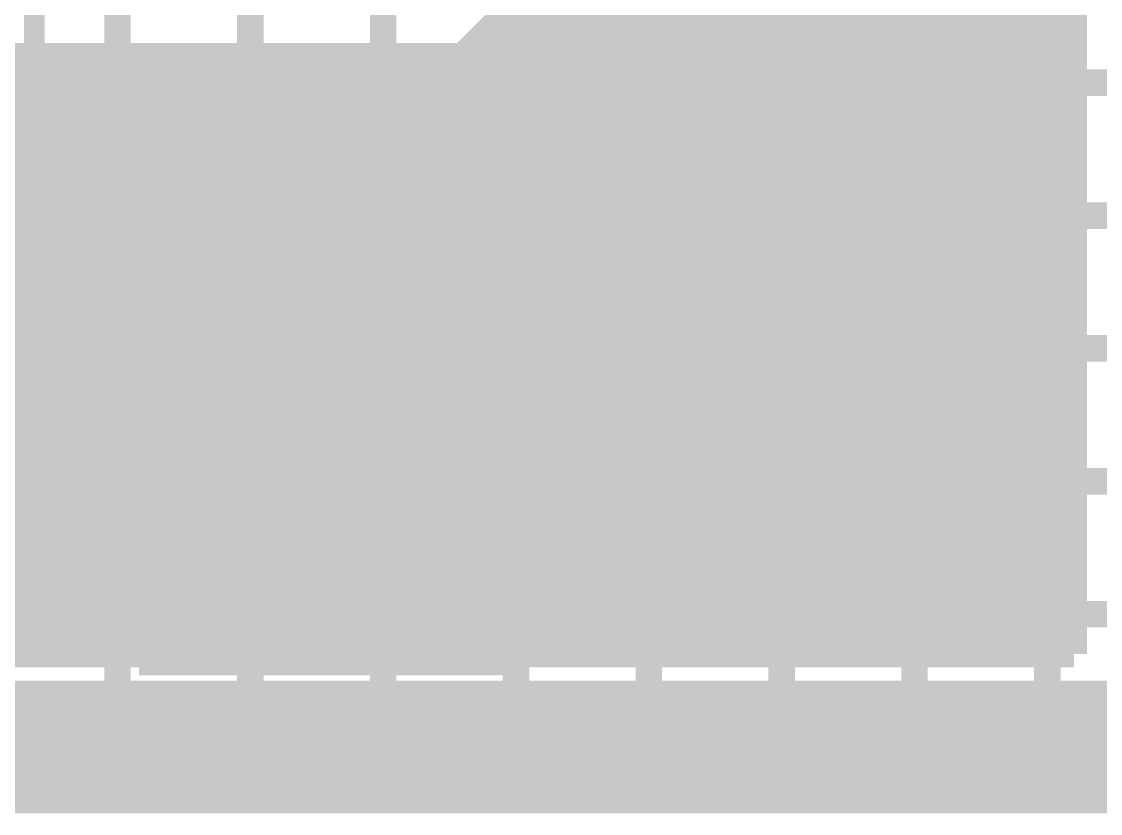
# Model space of a CAD drawing. Extents: x -1 to 101, y -64 to 41.
# Drawn here: x 80.36 to 90.68, y -0.64 to 6.93 of the extents above; entities that cross this region are included whole.
import ezdxf

# ---------------------------------------------------------------- set-up
doc = ezdxf.new("R2010")
doc.units = 0
doc.header["$MEASUREMENT"] = 0
doc.layers.get('0').update_dxf_attribs({"linetype": 'CONTINUOUS'})
for name, color, linetype in [('22-313-0_AST', 7, 'CONTINUOUS'), ('22-313-0_BOT', 7, 'CONTINUOUS'), ('22-313-0_DRD', 2, 'CONTINUOUS'), ('22-313-0_SMB', 4, 'CONTINUOUS'), ('22-313-0_SMT', 3, 'CONTINUOUS'), ('22-313-0_SST', 10, 'CONTINUOUS'), ('22-313-0_TOP', 14, 'CONTINUOUS'), ('THRUHOLE_TAP', 11, 'CONTINUOUS')]:
    doc.layers.add(name, color=color, linetype=linetype)

# ---------------------------------------------------------------- blocks, each defined once
blk = doc.blocks.new('ROUND_20')
at = {"const_width": 1.524}
blk.add_lwpolyline([(-0.762, 0, 1), (0.762, 0, 1)], format="xyb", close=True, dxfattribs=at)
blk = doc.blocks.new('ROUND_43')
at = {"const_width": 0.35052}
blk.add_lwpolyline([(-0.17526, 0, 1), (0.17526, 0, 1)], format="xyb", close=True, dxfattribs=at)
blk = doc.blocks.new('ROUND_60')
at = {"const_width": 0.10033}
blk.add_lwpolyline([(-0.050164, 0, 1), (0.050164, 0, 1)], format="xyb", close=True, dxfattribs=at)
blk = doc.blocks.new('ROUND_12')
at = {"const_width": 0.69977}
blk.add_lwpolyline([(-0.349884, 0, 1), (0.349884, 0, 1)], format="xyb", close=True, dxfattribs=at)

msp = doc.modelspace()

# ---------------------------------------------------------------- linework, layer by layer
at = {"layer": '22-313-0_AST'}
for points, const_width in [([(0, 39.99992), (0, 0), (99.949, 0), (99.949, 39.99992), (0, 39.99992)], 1.27), ([(80.48498, 2.1844), (85.88502, 2.1844), (85.88502, 11.7856), (80.48498, 11.7856), (80.48498, 2.1844)], 0.20066), ([(87.53856, 7.46506), (87.53856, 6.99008), (86.86038, 7.46506), (86.6902, 7.46506), (86.52256, 7.40664), (86.52256, 7.05104), (86.6902, 6.99008)], 0.1524), ([(87.53856, 6.62686), (87.53856, 6.39064)], 0.1524), ([(87.53856, 6.50748), (86.52256, 6.50748), (86.6902, 6.39064)], 0.1524), ([(81.28508, 2.38506), (85.08492, 2.38506), (85.08492, 5.18414), (84.18576, 6.08584), (82.08518, 6.08584), (81.28508, 5.28574), (81.28508, 2.38506)], 0.20066), ([(86.52256, 5.90804), (86.52256, 5.66928)], 0.1524), ([(87.1982, 5.49148), (87.36838, 5.49148), (87.53856, 5.55244), (87.53856, 5.78866), (87.36838, 5.84708), (86.52256, 5.84708)], 0.1524), ([(81.48574, 2.1844), (81.48574, 0.78486)], 0.20066), ([(84.88426, 2.1844), (81.48574, 2.1844)], 0.20066), ([(81.65338, 2.1844), (81.65338, 0.78486)], 0.20066), ([(81.83372, 2.1844), (81.83372, 0.78486)], 0.20066), ([(82.01152, 2.1844), (82.01152, 0.78486)], 0.20066), ([(82.19186, 2.1844), (82.19186, 0.78486)], 0.20066), ([(82.3722, 2.1844), (82.3722, 0.78486)], 0.20066), ([(82.55254, 2.1844), (82.55254, 0.78486)], 0.20066), ([(82.73288, 2.1844), (82.73288, 0.78486)], 0.20066), ([(82.91068, 2.1844), (82.91068, 0.78486)], 0.20066), ([(83.09102, 2.1844), (83.09102, 0.78486)], 0.20066), ([(83.27136, 2.1844), (83.27136, 0.78486)], 0.20066), ([(83.4517, 2.1844), (83.4517, 0.78486)], 0.20066), ([(83.63204, 2.1844), (83.63204, 0.78486)], 0.20066), ([(83.80984, 2.1844), (83.80984, 0.78486)], 0.20066), ([(83.99018, 2.1844), (83.99018, 0.78486)], 0.20066), ([(84.17052, 2.1844), (84.17052, 0.78486)], 0.20066), ([(84.35086, 2.1844), (84.35086, 0.78486)], 0.20066), ([(84.5312, 2.1844), (84.5312, 0.78486)], 0.20066), ([(84.709, 2.1844), (84.709, 0.78486)], 0.20066), ([(84.88426, 2.1844), (84.88426, 0.78486)], 0.20066), ([(84.88426, 2.032), (81.48574, 2.032)], 0.20066), ([(84.88426, 1.85166), (81.48574, 1.85166)], 0.20066), ([(84.88426, 1.67132), (81.48574, 1.67132)], 0.20066), ([(84.88426, 1.49352), (81.48574, 1.49352)], 0.20066), ([(84.88426, 1.31318), (81.48574, 1.31318)], 0.20066), ([(84.88426, 1.13284), (81.48574, 1.13284)], 0.20066), ([(84.88426, 0.9525), (81.48574, 0.9525)], 0.20066), ([(84.88426, 0.78486), (81.48574, 0.78486)], 0.20066)]:
    msp.add_lwpolyline(points, dxfattribs=dict(at, const_width=const_width))
at = {"layer": '22-313-0_BOT', "const_width": 0.254}
for points in [[(96.139, 24.511), (91.186, 24.511), (91.186, 15.748), (86.233, 10.795), (86.233, 8.255), (84.582, 6.604), (73.279, 6.604), (73.279, 0.889)], [(90.1954, 14.7574), (90.1954, 0.889)], [(89.9668, 14.5288), (89.9668, 0.889)], [(89.7382, 14.3002), (89.7382, 0.889)], [(89.5096, 14.0716), (89.5096, 0.889)], [(89.281, 13.843), (89.281, 0.889)], [(89.0524, 13.6144), (89.0524, 0.889)], [(88.8238, 13.3858), (88.8238, 0.889)], [(88.5952, 13.1572), (88.5952, 0.889)], [(88.3666, 12.9286), (88.3666, 0.889)], [(88.138, 12.7), (88.138, 0.889)], [(87.9094, 12.4714), (87.9094, 0.889)], [(87.6808, 12.2428), (87.6808, 0.889)], [(87.4522, 12.0142), (87.4522, 0.889)], [(87.2236, 11.7856), (87.2236, 0.889)], [(86.995, 11.557), (86.995, 0.889)], [(86.7664, 11.3284), (86.7664, 0.889)], [(86.5378, 11.0998), (86.5378, 0.889)], [(86.3092, 10.8712), (86.3092, 0.889)], [(86.0806, 8.1026), (86.0806, 0.889)], [(85.852, 7.874), (85.852, 0.889)], [(85.6234, 7.6454), (85.6234, 0.889)], [(90.424, 7.62), (90.424, 0.889)], [(85.3948, 7.4168), (85.3948, 0.889)], [(85.1662, 7.1882), (85.1662, 0.889)], [(90.424, 7.0612), (85.0392, 7.0612)], [(84.9376, 6.9596), (84.9376, 0.889)], [(90.424, 6.8326), (84.8106, 6.8326)], [(84.709, 6.731), (84.709, 0.889)], [(80.3656, 6.604), (80.3656, 0.889)], [(80.5942, 6.604), (80.5942, 0.889)], [(80.8228, 6.604), (80.8228, 0.889)], [(81.0514, 6.604), (81.0514, 0.889)], [(81.28, 6.604), (81.28, 0.889)], [(81.5086, 6.604), (81.5086, 0.889)], [(81.7372, 6.604), (81.7372, 0.889)], [(81.9658, 6.604), (81.9658, 0.889)], [(82.1944, 6.604), (82.1944, 0.889)], [(82.423, 6.604), (82.423, 0.889)], [(82.6516, 6.604), (82.6516, 0.889)], [(82.8802, 6.604), (82.8802, 0.889)], [(83.1088, 6.604), (83.1088, 0.889)], [(83.3374, 6.604), (83.3374, 0.889)], [(83.566, 6.604), (83.566, 0.889)], [(83.7946, 6.604), (83.7946, 0.889)], [(84.0232, 6.604), (84.0232, 0.889)], [(84.2518, 6.604), (84.2518, 0.889)], [(84.4804, 6.604), (84.4804, 0.889)], [(90.424, 6.604), (84.582, 6.604)], [(90.424, 6.3754), (73.279, 6.3754)], [(90.424, 6.1468), (73.279, 6.1468)], [(90.424, 5.9182), (73.279, 5.9182)], [(90.424, 5.6896), (73.279, 5.6896)], [(90.424, 5.461), (73.279, 5.461)], [(90.424, 5.2324), (73.279, 5.2324)], [(90.424, 5.0038), (73.279, 5.0038)], [(90.424, 4.7752), (73.279, 4.7752)], [(90.424, 4.5466), (73.279, 4.5466)], [(90.424, 4.318), (73.279, 4.318)], [(90.424, 4.0894), (73.279, 4.0894)], [(90.424, 3.8608), (73.279, 3.8608)], [(90.424, 3.6322), (73.279, 3.6322)], [(90.424, 3.4036), (73.279, 3.4036)], [(90.424, 3.175), (73.279, 3.175)], [(90.424, 2.9464), (73.279, 2.9464)], [(90.424, 2.7178), (73.279, 2.7178)], [(90.424, 2.4892), (73.279, 2.4892)], [(90.424, 2.2606), (73.279, 2.2606)], [(90.424, 2.032), (73.279, 2.032)], [(90.424, 1.8034), (73.279, 1.8034)], [(90.424, 1.5748), (73.279, 1.5748)], [(90.424, 1.3462), (73.279, 1.3462)], [(90.424, 1.1176), (73.279, 1.1176)], [(90.424, 0.889), (73.279, 0.889)]]:
    msp.add_lwpolyline(points, dxfattribs=at)
at = {"layer": '22-313-0_DRD'}
for points, const_width in [([(0, 39.99992), (0, 0), (99.949, 0), (99.949, 39.99992), (0, 39.99992)], 1.27), ([(81.28, 8.89), (81.28, 6.35)], 0.254), ([(81.28, 8.89), (81.28, 6.35)], 0.254), ([(81.28, 6.35), (81.28, 8.89)], 0.254), ([(82.55, 8.89), (82.55, 6.35)], 0.254), ([(82.55, 8.89), (82.55, 6.35)], 0.254), ([(82.55, 6.35), (82.55, 8.89)], 0.254), ([(83.82, 8.89), (83.82, 6.35)], 0.254), ([(83.82, 6.35), (83.82, 8.89)], 0.254), ([(85.09, 8.89), (85.09, 6.35)], 0.254), ([(85.09, 6.35), (85.09, 8.89)], 0.254), ([(86.36, 8.89), (86.36, 6.35)], 0.254), ([(86.36, 8.89), (86.36, 6.35)], 0.254), ([(87.63, 6.35), (87.63, 8.89)], 0.254), ([(87.63, 8.89), (87.63, 6.35)], 0.254), ([(87.63, 8.89), (87.63, 6.35)], 0.254), ([(88.9, 6.35), (88.9, 8.89)], 0.254), ([(88.9, 8.89), (88.9, 6.35)], 0.254), ([(88.9, 8.89), (88.9, 6.35)], 0.254), ([(90.17, 6.35), (90.17, 8.89)], 0.254), ([(90.17, 8.89), (90.17, 6.35)], 0.254), ([(81.28, 7.62), (81.28, 5.08)], 0.254), ([(81.28, 7.62), (81.28, 5.08)], 0.254), ([(81.28, 5.08), (81.28, 7.62)], 0.254), ([(82.55, 7.62), (82.55, 5.08)], 0.254), ([(82.55, 7.62), (82.55, 5.08)], 0.254), ([(82.55, 5.08), (82.55, 7.62)], 0.254), ([(83.82, 7.62), (83.82, 5.08)], 0.254), ([(83.82, 5.08), (83.82, 7.62)], 0.254), ([(83.82, 7.62), (83.82, 5.08)], 0.254), ([(85.09, 5.08), (85.09, 7.62)], 0.254), ([(85.09, 7.62), (85.09, 5.08)], 0.254), ([(85.09, 7.62), (85.09, 5.08)], 0.254), ([(86.36, 5.08), (86.36, 7.62)], 0.254), ([(86.36, 7.62), (86.36, 5.08)], 0.254), ([(86.36, 7.62), (86.36, 5.08)], 0.254), ([(87.63, 7.62), (87.63, 5.08)], 0.254), ([(87.63, 5.08), (87.63, 7.62)], 0.254), ([(87.63, 7.62), (87.63, 5.08)], 0.254), ([(88.9, 7.62), (88.9, 5.08)], 0.254), ([(88.9, 5.08), (88.9, 7.62)], 0.254), ([(90.17, 5.08), (90.17, 7.62)], 0.254), ([(81.28, 6.35), (78.74, 6.35)], 0.254), ([(81.28, 6.35), (78.74, 6.35)], 0.254), ([(78.74, 6.35), (81.28, 6.35)], 0.254), ([(82.55, 6.35), (80.01, 6.35)], 0.254), ([(80.01, 6.35), (82.55, 6.35)], 0.254), ([(81.28, 3.81), (81.28, 6.35)], 0.254), ([(83.82, 6.35), (81.28, 6.35)], 0.254), ([(81.28, 6.35), (83.82, 6.35)], 0.254), ([(85.09, 6.35), (82.55, 6.35)], 0.254), ([(82.55, 6.35), (85.09, 6.35)], 0.254), ([(86.36, 6.35), (83.82, 6.35)], 0.254), ([(83.82, 6.35), (83.82, 3.81)], 0.254), ([(86.36, 6.35), (83.82, 6.35)], 0.254), ([(85.09, 6.35), (85.09, 3.81)], 0.254), ([(85.09, 6.35), (87.63, 6.35)], 0.254), ([(85.09, 6.35), (85.09, 3.81)], 0.254), ([(87.63, 6.35), (85.09, 6.35)], 0.254), ([(87.63, 6.35), (85.09, 6.35)], 0.254), ([(86.36, 3.81), (86.36, 6.35)], 0.254), ([(86.36, 6.35), (88.9, 6.35)], 0.254), ([(86.36, 6.35), (86.36, 3.81)], 0.254), ([(88.9, 6.35), (86.36, 6.35)], 0.254), ([(86.36, 6.35), (86.36, 3.81)], 0.254), ([(88.9, 6.35), (86.36, 6.35)], 0.254), ([(87.63, 6.35), (90.17, 6.35)], 0.254), ([(87.63, 6.35), (87.63, 3.81)], 0.254), ([(87.63, 6.35), (87.63, 3.81)], 0.254), ([(90.17, 6.35), (87.63, 6.35)], 0.254), ([(90.17, 6.35), (87.63, 6.35)], 0.254), ([(87.63, 3.81), (87.63, 6.35)], 0.254), ([(88.9, 6.35), (91.44, 6.35)], 0.254), ([(88.9, 3.81), (88.9, 6.35)], 0.254), ([(88.9, 6.35), (88.9, 3.81)], 0.254), ([(88.9, 6.35), (88.9, 3.81)], 0.254), ([(91.44, 6.35), (88.9, 6.35)], 0.254), ([(90.17, 3.81), (90.17, 6.35)], 0.254), ([(90.17, 6.35), (90.17, 3.81)], 0.254), ([(81.28, 5.08), (78.74, 5.08)], 0.254), ([(81.28, 5.08), (78.74, 5.08)], 0.254), ([(78.74, 5.08), (81.28, 5.08)], 0.254), ([(80.01, 5.08), (82.55, 5.08)], 0.254), ([(81.28, 2.54), (81.28, 5.08)], 0.254), ([(81.28, 5.08), (83.82, 5.08)], 0.254), ([(82.55, 5.08), (85.09, 5.08)], 0.254), ([(83.82, 5.08), (86.36, 5.08)], 0.254), ([(86.36, 5.08), (83.82, 5.08)], 0.254), ([(85.09, 5.08), (85.09, 2.54)], 0.254), ([(87.63, 5.08), (85.09, 5.08)], 0.254), ([(87.63, 5.08), (85.09, 5.08)], 0.254), ([(85.09, 5.08), (87.63, 5.08)], 0.254), ([(86.36, 5.08), (86.36, 2.54)], 0.254), ([(88.9, 5.08), (86.36, 5.08)], 0.254), ([(88.9, 5.08), (86.36, 5.08)], 0.254), ([(86.36, 5.08), (86.36, 2.54)], 0.254), ([(86.36, 5.08), (88.9, 5.08)], 0.254), ([(87.63, 5.08), (87.63, 2.54)], 0.254), ([(90.17, 5.08), (87.63, 5.08)], 0.254), ([(87.63, 5.08), (87.63, 2.54)], 0.254), ([(90.17, 5.08), (87.63, 5.08)], 0.254), ([(87.63, 5.08), (90.17, 5.08)], 0.254), ([(87.63, 2.54), (87.63, 5.08)], 0.254), ([(88.9, 5.08), (88.9, 2.54)], 0.254), ([(88.9, 2.54), (88.9, 5.08)], 0.254), ([(91.44, 5.08), (88.9, 5.08)], 0.254), ([(88.9, 5.08), (88.9, 2.54)], 0.254), ([(91.44, 5.08), (88.9, 5.08)], 0.254), ([(90.17, 2.54), (90.17, 5.08)], 0.254), ([(90.17, 5.08), (90.17, 2.54)], 0.254), ([(82.55, 3.98018), (83.185, 4.61518)], 0.254), ([(83.185, 4.61518), (83.82, 3.98018)], 0.254), ([(82.55, 4.48818), (82.55, 3.98018)], 0.254), ([(83.185, 3.85318), (82.55, 4.48818)], 0.254), ([(83.82, 4.48818), (83.185, 3.85318)], 0.254), ([(83.82, 3.98018), (83.82, 4.48818)], 0.254), ([(81.28, 3.81), (78.74, 3.81)], 0.254), ([(81.28, 3.81), (78.74, 3.81)], 0.254), ([(78.74, 3.81), (81.28, 3.81)], 0.254), ([(81.28, 1.27), (81.28, 3.81)], 0.254), ([(83.82, 3.81), (86.36, 3.81)], 0.254), ([(83.82, 3.81), (83.82, 1.27)], 0.254), ([(86.36, 3.81), (83.82, 3.81)], 0.254), ([(85.09, 3.81), (85.09, 1.27)], 0.254), ([(85.09, 3.81), (85.09, 1.27)], 0.254), ([(87.63, 3.81), (85.09, 3.81)], 0.254), ([(87.63, 3.81), (85.09, 3.81)], 0.254), ([(85.09, 3.81), (87.63, 3.81)], 0.254), ([(86.36, 1.27), (86.36, 3.81)], 0.254), ([(86.36, 3.81), (86.36, 1.27)], 0.254), ([(88.9, 3.81), (86.36, 3.81)], 0.254), ([(86.36, 3.81), (86.36, 1.27)], 0.254), ([(88.9, 3.81), (86.36, 3.81)], 0.254), ([(86.36, 3.81), (88.9, 3.81)], 0.254), ([(87.63, 3.81), (87.63, 1.27)], 0.254), ([(90.17, 3.81), (87.63, 3.81)], 0.254), ([(87.63, 3.81), (87.63, 1.27)], 0.254), ([(87.63, 1.27), (87.63, 3.81)], 0.254), ([(90.17, 3.81), (87.63, 3.81)], 0.254), ([(87.63, 3.81), (90.17, 3.81)], 0.254), ([(88.9, 3.81), (88.9, 1.27)], 0.254), ([(91.44, 3.81), (88.9, 3.81)], 0.254), ([(88.9, 3.81), (88.9, 1.27)], 0.254), ([(88.9, 1.27), (88.9, 3.81)], 0.254), ([(88.9, 3.81), (91.44, 3.81)], 0.254), ([(91.44, 3.81), (88.9, 3.81)], 0.254), ([(90.17, 3.81), (90.17, 1.27)], 0.254), ([(90.17, 1.27), (90.17, 3.81)], 0.254), ([(81.28, 2.54), (78.74, 2.54)], 0.254), ([(78.74, 2.54), (81.28, 2.54)], 0.254), ([(81.28, 2.54), (78.74, 2.54)], 0.254), ([(82.55, 2.54), (80.01, 2.54)], 0.254), ([(81.28, 0), (81.28, 2.54)], 0.254), ([(81.28, 2.54), (81.28, 0)], 0.254), ([(81.28, 2.54), (81.28, 0)], 0.254), ([(83.82, 2.54), (81.28, 2.54)], 0.254), ([(82.55, 0), (82.55, 2.54)], 0.254), ([(82.55, 2.54), (82.55, 0)], 0.254), ([(82.55, 2.54), (82.55, 0)], 0.254), ([(85.09, 2.54), (82.55, 2.54)], 0.254), ([(83.82, 0), (83.82, 2.54)], 0.254), ([(83.82, 2.54), (83.82, 0)], 0.254), ([(86.36, 2.54), (83.82, 2.54)], 0.254), ([(83.82, 2.54), (83.82, 0)], 0.254), ([(86.36, 2.54), (83.82, 2.54)], 0.254), ([(85.09, 0), (85.09, 2.54)], 0.254), ([(87.63, 2.54), (85.09, 2.54)], 0.254), ([(85.09, 2.54), (85.09, 0)], 0.254), ([(87.63, 2.54), (85.09, 2.54)], 0.254), ([(85.09, 2.54), (85.09, 0)], 0.254), ([(85.09, 2.54), (87.63, 2.54)], 0.254), ([(88.9, 2.54), (86.36, 2.54)], 0.254), ([(86.36, 2.54), (88.9, 2.54)], 0.254), ([(86.36, 2.54), (86.36, 0)], 0.254), ([(88.9, 2.54), (86.36, 2.54)], 0.254), ([(86.36, 2.54), (86.36, 0)], 0.254), ([(86.36, 0), (86.36, 2.54)], 0.254), ([(90.17, 2.54), (87.63, 2.54)], 0.254), ([(87.63, 2.54), (90.17, 2.54)], 0.254), ([(87.63, 2.54), (87.63, 0)], 0.254), ([(90.17, 2.54), (87.63, 2.54)], 0.254), ([(87.63, 2.54), (87.63, 0)], 0.254), ([(87.63, 0), (87.63, 2.54)], 0.254), ([(91.44, 2.54), (88.9, 2.54)], 0.254), ([(88.9, 2.54), (91.44, 2.54)], 0.254), ([(88.9, 2.54), (88.9, 0)], 0.254), ([(91.44, 2.54), (88.9, 2.54)], 0.254), ([(88.9, 2.54), (88.9, 0)], 0.254), ([(88.9, 0), (88.9, 2.54)], 0.254), ([(90.17, 2.54), (90.17, 0)], 0.254), ([(90.17, 0), (90.17, 2.54)], 0.254), ([(78.74, 1.27), (81.28, 1.27)], 0.254), ([(81.28, 1.27), (78.74, 1.27)], 0.254), ([(82.55, 1.27), (80.01, 1.27)], 0.254), ([(83.82, 1.27), (81.28, 1.27)], 0.254), ([(85.09, 1.27), (82.55, 1.27)], 0.254), ([(83.82, 1.27), (86.36, 1.27)], 0.254), ([(86.36, 1.27), (83.82, 1.27)], 0.254), ([(85.09, 1.27), (87.63, 1.27)], 0.254), ([(87.63, 1.27), (85.09, 1.27)], 0.254), ([(86.36, 1.27), (88.9, 1.27)], 0.254), ([(88.9, 1.27), (86.36, 1.27)], 0.254), ([(87.63, 1.27), (90.17, 1.27)], 0.254), ([(90.17, 1.27), (87.63, 1.27)], 0.254), ([(88.9, 1.27), (91.44, 1.27)], 0.254), ([(91.44, 1.27), (88.9, 1.27)], 0.254), ([(78.74, 0), (81.28, 0)], 0.254), ([(80.01, 0), (82.55, 0)], 0.254), ([(81.28, 0), (83.82, 0)], 0.254), ([(82.55, 0), (85.09, 0)], 0.254), ([(83.82, 0), (86.36, 0)], 0.254), ([(85.09, 0), (87.63, 0)], 0.254), ([(86.36, 0), (88.9, 0)], 0.254), ([(87.63, 0), (90.17, 0)], 0.254), ([(88.9, 0), (91.44, 0)], 0.254)]:
    msp.add_lwpolyline(points, dxfattribs=dict(at, const_width=const_width))
at = {"layer": '22-313-0_SMB', "const_width": 0.254}
for points in [[(91.567, 24.003), (91.567, 15.367), (86.614, 10.414), (86.614, 7.62), (85.217, 6.223), (73.914, 6.223), (73.914, 1.143)], [(89.789, 13.589), (89.789, 1.143)], [(89.5604, 13.3604), (89.5604, 1.143)], [(89.3318, 13.1318), (89.3318, 1.143)], [(89.1032, 12.9032), (89.1032, 1.143)], [(88.8746, 12.6746), (88.8746, 1.143)], [(88.646, 12.446), (88.646, 1.143)], [(88.4174, 12.2174), (88.4174, 1.143)], [(88.1888, 11.9888), (88.1888, 1.143)], [(87.9602, 11.7602), (87.9602, 1.143)], [(87.7316, 11.5316), (87.7316, 1.143)], [(87.503, 11.303), (87.503, 1.143)], [(87.2744, 11.0744), (87.2744, 1.143)], [(87.0458, 10.8458), (87.0458, 1.143)], [(86.8172, 10.6172), (86.8172, 1.143)], [(89.916, 7.62), (89.916, 1.143)], [(86.5886, 7.5946), (86.5886, 1.143)], [(86.36, 7.366), (86.36, 1.143)], [(86.1314, 7.1374), (86.1314, 1.143)], [(85.9028, 6.9088), (85.9028, 1.143)], [(89.916, 6.9596), (85.9536, 6.9596)], [(89.916, 6.731), (85.725, 6.731)], [(85.6742, 6.6802), (85.6742, 1.143)], [(89.916, 6.5024), (85.4964, 6.5024)], [(85.4456, 6.4516), (85.4456, 1.143)], [(89.916, 6.2738), (85.2678, 6.2738)], [(80.4164, 6.223), (80.4164, 1.143)], [(80.645, 6.223), (80.645, 1.143)], [(80.8736, 6.223), (80.8736, 1.143)], [(81.1022, 6.223), (81.1022, 1.143)], [(81.3308, 6.223), (81.3308, 1.143)], [(81.5594, 6.223), (81.5594, 1.143)], [(81.788, 6.223), (81.788, 1.143)], [(82.0166, 6.223), (82.0166, 1.143)], [(82.2452, 6.223), (82.2452, 1.143)], [(82.4738, 6.223), (82.4738, 1.143)], [(82.7024, 6.223), (82.7024, 1.143)], [(82.931, 6.223), (82.931, 1.143)], [(83.1596, 6.223), (83.1596, 1.143)], [(83.3882, 6.223), (83.3882, 1.143)], [(83.6168, 6.223), (83.6168, 1.143)], [(83.8454, 6.223), (83.8454, 1.143)], [(84.074, 6.223), (84.074, 1.143)], [(84.3026, 6.223), (84.3026, 1.143)], [(84.5312, 6.223), (84.5312, 1.143)], [(84.7598, 6.223), (84.7598, 1.143)], [(84.9884, 6.223), (84.9884, 1.143)], [(85.217, 6.223), (85.217, 1.143)], [(89.916, 6.0452), (73.914, 6.0452)], [(89.916, 5.8166), (73.914, 5.8166)], [(89.916, 5.588), (73.914, 5.588)], [(89.916, 5.3594), (73.914, 5.3594)], [(89.916, 5.1308), (73.914, 5.1308)], [(89.916, 4.9022), (73.914, 4.9022)], [(89.916, 4.6736), (73.914, 4.6736)], [(89.916, 4.445), (73.914, 4.445)], [(89.916, 4.2164), (73.914, 4.2164)], [(89.916, 3.9878), (73.914, 3.9878)], [(89.916, 3.7592), (73.914, 3.7592)], [(89.916, 3.5306), (73.914, 3.5306)], [(89.916, 3.302), (73.914, 3.302)], [(89.916, 3.0734), (73.914, 3.0734)], [(89.916, 2.8448), (73.914, 2.8448)], [(89.916, 2.6162), (73.914, 2.6162)], [(89.916, 2.3876), (73.914, 2.3876)], [(89.916, 2.159), (73.914, 2.159)], [(89.916, 1.9304), (73.914, 1.9304)], [(89.916, 1.7018), (73.914, 1.7018)], [(89.916, 1.4732), (73.914, 1.4732)], [(89.916, 1.2446), (73.914, 1.2446)], [(89.916, 1.143), (73.914, 1.143)]]:
    msp.add_lwpolyline(points, dxfattribs=at)
at = {"layer": '22-313-0_SST'}
for points, const_width in [([(88.265, 13.97), (86.741, 13.97), (86.741, 5.334)], 0.254), ([(86.8426, 13.97), (86.8426, 5.334)], 0.254), ([(87.0712, 13.97), (87.0712, 5.334)], 0.254), ([(87.2998, 13.97), (87.2998, 5.334)], 0.254), ([(87.5284, 13.97), (87.5284, 5.334)], 0.254), ([(87.757, 13.97), (87.757, 5.334)], 0.254), ([(87.9856, 13.97), (87.9856, 5.334)], 0.254), ([(88.2142, 13.97), (88.2142, 5.334)], 0.254), ([(88.265, 13.97), (88.265, 5.334)], 0.254), ([(90.424, 13.97), (90.424, 5.334), (88.9, 5.334)], 0.254), ([(88.9, 13.97), (88.9, 5.334)], 0.254), ([(89.0016, 13.97), (89.0016, 5.334)], 0.254), ([(89.2302, 13.97), (89.2302, 5.334)], 0.254), ([(89.4588, 13.97), (89.4588, 5.334)], 0.254), ([(89.6874, 13.97), (89.6874, 5.334)], 0.254), ([(89.916, 13.97), (89.916, 5.334)], 0.254), ([(90.1446, 13.97), (90.1446, 5.334)], 0.254), ([(90.3732, 13.97), (90.3732, 5.334)], 0.254), ([(80.48498, 2.1844), (85.88502, 2.1844), (85.88502, 11.7856), (80.48498, 11.7856), (80.48498, 2.1844)], 0.20066), ([(88.265, 7.0358), (86.741, 7.0358)], 0.254), ([(90.424, 7.0358), (88.9, 7.0358)], 0.254), ([(88.265, 6.8072), (86.741, 6.8072)], 0.254), ([(90.424, 6.8072), (88.9, 6.8072)], 0.254), ([(88.265, 6.5786), (86.741, 6.5786)], 0.254), ([(90.424, 6.5786), (88.9, 6.5786)], 0.254), ([(88.265, 6.35), (86.741, 6.35)], 0.254), ([(90.424, 6.35), (88.9, 6.35)], 0.254), ([(88.265, 6.1214), (86.741, 6.1214)], 0.254), ([(90.424, 6.1214), (88.9, 6.1214)], 0.254), ([(81.28508, 2.38506), (85.08492, 2.38506), (85.08492, 5.18414), (84.18576, 6.08584), (82.08518, 6.08584), (81.28508, 5.28574), (81.28508, 2.38506)], 0.20066), ([(88.265, 5.8928), (86.741, 5.8928)], 0.254), ([(90.424, 5.8928), (88.9, 5.8928)], 0.254), ([(88.265, 5.6642), (86.741, 5.6642)], 0.254), ([(90.424, 5.6642), (88.9, 5.6642)], 0.254), ([(88.265, 5.4356), (86.741, 5.4356)], 0.254), ([(90.424, 5.4356), (88.9, 5.4356)], 0.254), ([(88.265, 5.334), (86.741, 5.334)], 0.254), ([(86.84006, 5.02158), (87.43188, 4.8133), (87.43188, 4.6736), (86.84006, 4.46786)], 0.2032), ([(90.18524, 4.75488), (88.99906, 4.75488)], 0.2032), ([(89.59088, 4.75488), (89.59088, 4.20116)], 0.2032), ([(88.02624, 4.74472), (87.43188, 4.74472)], 0.2032), ([(90.18524, 4.20116), (88.99906, 4.20116)], 0.2032), ([(87.03818, 3.99288), (86.84006, 3.92176), (86.84006, 3.50774), (87.03818, 3.43916), (87.23376, 3.43916), (87.43188, 3.50774), (87.43188, 3.92176), (87.63, 3.99288), (87.82812, 3.99288), (88.02624, 3.92176), (88.02624, 3.50774), (87.82812, 3.43916)], 0.2032), ([(89.98712, 3.72618), (90.18524, 3.65506), (90.18524, 3.24104), (89.98712, 3.17246), (89.19718, 3.17246), (88.99906, 3.24104), (88.99906, 3.65506), (89.19718, 3.72618)], 0.2032), ([(87.03818, 2.96418), (86.84006, 2.89306), (86.84006, 2.47904), (87.03818, 2.41046), (87.23376, 2.41046), (87.43188, 2.47904), (87.43188, 2.89306), (87.63, 2.96418), (87.82812, 2.96418), (88.02624, 2.89306), (88.02624, 2.47904), (87.82812, 2.41046)], 0.2032), ([(89.19718, 2.69748), (88.99906, 2.62636), (88.99906, 2.21234), (89.19718, 2.14376), (89.39276, 2.14376), (89.59088, 2.21234), (89.59088, 2.62636), (89.789, 2.69748), (89.98712, 2.69748), (90.18524, 2.62636), (90.18524, 2.21234), (89.98712, 2.14376)], 0.2032), ([(84.88426, 2.1844), (81.48574, 2.1844)], 0.20066), ([(84.88426, 2.1844), (84.88426, 0.78486), (81.48574, 0.78486)], 0.20066), ([(81.48574, 2.1844), (81.48574, 0.78486)], 0.20066), ([(81.65338, 2.1844), (81.65338, 0.78486)], 0.20066), ([(81.83372, 2.1844), (81.83372, 0.78486)], 0.20066), ([(82.01152, 2.1844), (82.01152, 0.78486)], 0.20066), ([(82.19186, 2.1844), (82.19186, 0.78486)], 0.20066), ([(82.3722, 2.1844), (82.3722, 0.78486)], 0.20066), ([(82.55254, 2.1844), (82.55254, 0.78486)], 0.20066), ([(82.73288, 2.1844), (82.73288, 0.78486)], 0.20066), ([(82.91068, 2.1844), (82.91068, 0.78486)], 0.20066), ([(83.09102, 2.1844), (83.09102, 0.78486)], 0.20066), ([(83.27136, 2.1844), (83.27136, 0.78486)], 0.20066), ([(83.4517, 2.1844), (83.4517, 0.78486)], 0.20066), ([(83.63204, 2.1844), (83.63204, 0.78486)], 0.20066), ([(83.80984, 2.1844), (83.80984, 0.78486)], 0.20066), ([(83.99018, 2.1844), (83.99018, 0.78486)], 0.20066), ([(84.17052, 2.1844), (84.17052, 0.78486)], 0.20066), ([(84.35086, 2.1844), (84.35086, 0.78486)], 0.20066), ([(84.5312, 2.1844), (84.5312, 0.78486)], 0.20066), ([(84.709, 2.1844), (84.709, 0.78486)], 0.20066), ([(84.88426, 2.032), (81.48574, 2.032)], 0.20066), ([(88.02624, 1.93548), (87.43188, 1.93548), (86.84006, 1.7272), (86.84006, 1.5875), (87.43188, 1.38176), (88.02624, 1.38176)], 0.2032), ([(87.63, 1.93548), (87.63, 1.38176)], 0.2032), ([(84.88426, 1.85166), (81.48574, 1.85166)], 0.20066), ([(84.88426, 1.67132), (81.48574, 1.67132)], 0.20066), ([(84.88426, 1.49352), (81.48574, 1.49352)], 0.20066), ([(84.88426, 1.31318), (81.48574, 1.31318)], 0.20066), ([(84.88426, 1.13284), (81.48574, 1.13284)], 0.20066), ([(84.88426, 0.9525), (81.48574, 0.9525)], 0.20066)]:
    msp.add_lwpolyline(points, dxfattribs=dict(at, const_width=const_width))
at = {"layer": '22-313-0_TOP', "const_width": 0.254}
for points in [[(96.901, 24.511), (91.186, 24.511), (91.186, 15.748), (86.233, 10.795), (86.233, 8.255), (84.455, 6.477), (73.279, 6.477), (73.279, 0.889)], [(90.1954, 14.7574), (90.1954, 0.889)], [(89.9668, 14.5288), (89.9668, 0.889)], [(89.7382, 14.3002), (89.7382, 0.889)], [(89.5096, 14.0716), (89.5096, 0.889)], [(89.281, 13.843), (89.281, 0.889)], [(89.0524, 13.6144), (89.0524, 0.889)], [(88.8238, 13.3858), (88.8238, 0.889)], [(88.5952, 13.1572), (88.5952, 0.889)], [(88.3666, 12.9286), (88.3666, 0.889)], [(88.138, 12.7), (88.138, 0.889)], [(87.9094, 12.4714), (87.9094, 0.889)], [(87.6808, 12.2428), (87.6808, 0.889)], [(87.4522, 12.0142), (87.4522, 0.889)], [(87.2236, 11.7856), (87.2236, 0.889)], [(86.995, 11.557), (86.995, 0.889)], [(86.7664, 11.3284), (86.7664, 0.889)], [(86.5378, 11.0998), (86.5378, 0.889)], [(86.3092, 10.8712), (86.3092, 0.889)], [(86.0806, 8.1026), (86.0806, 0.889)], [(90.424, 8.001), (90.424, 0.889)], [(85.852, 7.874), (85.852, 0.889)], [(85.6234, 7.6454), (85.6234, 0.889)], [(85.3948, 7.4168), (85.3948, 0.889)], [(85.1662, 7.1882), (85.1662, 0.889)], [(90.424, 7.0612), (85.0392, 7.0612)], [(84.9376, 6.9596), (84.9376, 0.889)], [(90.424, 6.8326), (84.8106, 6.8326)], [(84.709, 6.731), (84.709, 0.889)], [(90.424, 6.604), (84.582, 6.604)], [(80.3656, 6.477), (80.3656, 0.889)], [(80.5942, 6.477), (80.5942, 0.889)], [(80.8228, 6.477), (80.8228, 0.889)], [(81.0514, 6.477), (81.0514, 0.889)], [(81.28, 6.477), (81.28, 0.889)], [(81.5086, 6.477), (81.5086, 0.889)], [(81.7372, 6.477), (81.7372, 0.889)], [(81.9658, 6.477), (81.9658, 0.889)], [(82.1944, 6.477), (82.1944, 0.889)], [(82.423, 6.477), (82.423, 0.889)], [(82.6516, 6.477), (82.6516, 0.889)], [(82.8802, 6.477), (82.8802, 0.889)], [(83.1088, 6.477), (83.1088, 0.889)], [(83.3374, 6.477), (83.3374, 0.889)], [(83.566, 6.477), (83.566, 0.889)], [(83.7946, 6.477), (83.7946, 0.889)], [(84.0232, 6.477), (84.0232, 0.889)], [(84.2518, 6.477), (84.2518, 0.889)], [(84.4804, 6.5024), (84.4804, 0.889)], [(90.424, 6.3754), (73.279, 6.3754)], [(90.424, 6.1468), (73.279, 6.1468)], [(90.424, 5.9182), (73.279, 5.9182)], [(90.424, 5.6896), (73.279, 5.6896)], [(90.424, 5.461), (73.279, 5.461)], [(90.424, 5.2324), (73.279, 5.2324)], [(90.424, 5.0038), (73.279, 5.0038)], [(90.424, 4.7752), (73.279, 4.7752)], [(90.424, 4.5466), (73.279, 4.5466)], [(90.424, 4.318), (73.279, 4.318)], [(90.424, 4.0894), (73.279, 4.0894)], [(90.424, 3.8608), (73.279, 3.8608)], [(90.424, 3.6322), (73.279, 3.6322)], [(90.424, 3.4036), (73.279, 3.4036)], [(90.424, 3.175), (73.279, 3.175)], [(90.424, 2.9464), (73.279, 2.9464)], [(90.424, 2.7178), (73.279, 2.7178)], [(90.424, 2.4892), (73.279, 2.4892)], [(90.424, 2.2606), (73.279, 2.2606)], [(90.424, 2.032), (73.279, 2.032)], [(90.424, 1.8034), (73.279, 1.8034)], [(90.424, 1.5748), (73.279, 1.5748)], [(90.424, 1.3462), (73.279, 1.3462)], [(90.424, 1.1176), (73.279, 1.1176)], [(90.424, 0.889), (73.279, 0.889)]]:
    msp.add_lwpolyline(points, dxfattribs=at)

# ---------------------------------------------------------------- block references
at = {"layer": '22-313-0_BOT'}
for name, p in [('ROUND_43', (81.28, 6.35)), ('ROUND_43', (82.55, 6.35)), ('ROUND_43', (83.82, 6.35)), ('ROUND_43', (85.09, 6.35)), ('ROUND_43', (86.36, 6.35)), ('ROUND_43', (87.63, 6.35)), ('ROUND_43', (88.9, 6.35)), ('ROUND_20', (83.185, 4.23418)), ('ROUND_43', (85.09, 5.08)), ('ROUND_43', (86.36, 5.08)), ('ROUND_43', (87.63, 5.08)), ('ROUND_43', (88.9, 5.08)), ('ROUND_43', (90.17, 5.08)), ('ROUND_43', (86.36, 3.81)), ('ROUND_43', (87.63, 3.81)), ('ROUND_43', (88.9, 3.81)), ('ROUND_43', (90.17, 3.81)), ('ROUND_43', (85.09, 2.54)), ('ROUND_43', (86.36, 2.54)), ('ROUND_43', (87.63, 2.54)), ('ROUND_43', (88.9, 2.54)), ('ROUND_43', (90.17, 2.54)), ('ROUND_43', (81.28, 1.27)), ('ROUND_43', (82.55, 1.27)), ('ROUND_43', (83.82, 1.27)), ('ROUND_43', (85.09, 1.27)), ('ROUND_43', (86.36, 1.27)), ('ROUND_43', (87.63, 1.27)), ('ROUND_43', (88.9, 1.27)), ('ROUND_43', (90.17, 1.27))]:
    msp.add_blockref(name, p, dxfattribs=at)
at = {"layer": '22-313-0_SMB'}
msp.add_blockref('ROUND_20', (83.185, 4.23418), dxfattribs=at)
at = {"layer": '22-313-0_SMT'}
msp.add_blockref('ROUND_20', (83.185, 4.23418), dxfattribs=at)
at = {"layer": '22-313-0_TOP'}
for name, p in [('ROUND_43', (81.28, 6.35)), ('ROUND_43', (82.55, 6.35)), ('ROUND_43', (83.82, 6.35)), ('ROUND_43', (85.09, 6.35)), ('ROUND_43', (86.36, 6.35)), ('ROUND_43', (87.63, 6.35)), ('ROUND_43', (88.9, 6.35)), ('ROUND_20', (83.185, 4.23418)), ('ROUND_43', (85.09, 5.08)), ('ROUND_43', (86.36, 5.08)), ('ROUND_43', (87.63, 5.08)), ('ROUND_43', (88.9, 5.08)), ('ROUND_43', (90.17, 5.08)), ('ROUND_43', (86.36, 3.81)), ('ROUND_43', (87.63, 3.81)), ('ROUND_43', (88.9, 3.81)), ('ROUND_43', (90.17, 3.81)), ('ROUND_43', (85.09, 2.54)), ('ROUND_43', (86.36, 2.54)), ('ROUND_43', (87.63, 2.54)), ('ROUND_43', (88.9, 2.54)), ('ROUND_43', (90.17, 2.54)), ('ROUND_43', (81.28, 1.27)), ('ROUND_43', (82.55, 1.27)), ('ROUND_43', (83.82, 1.27)), ('ROUND_43', (85.09, 1.27)), ('ROUND_43', (86.36, 1.27)), ('ROUND_43', (87.63, 1.27)), ('ROUND_43', (88.9, 1.27)), ('ROUND_43', (90.17, 1.27))]:
    msp.add_blockref(name, p, dxfattribs=at)
at = {"layer": 'THRUHOLE_TAP'}
for name, p in [('ROUND_60', (81.28, 6.35)), ('ROUND_60', (82.55, 6.35)), ('ROUND_60', (83.82, 6.35)), ('ROUND_60', (85.09, 6.35)), ('ROUND_60', (86.36, 6.35)), ('ROUND_60', (87.63, 6.35)), ('ROUND_60', (88.9, 6.35)), ('ROUND_60', (85.09, 5.08)), ('ROUND_60', (86.36, 5.08)), ('ROUND_60', (87.63, 5.08)), ('ROUND_60', (88.9, 5.08)), ('ROUND_60', (90.17, 5.08)), ('ROUND_12', (83.185, 4.23418)), ('ROUND_60', (86.36, 3.81)), ('ROUND_60', (87.63, 3.81)), ('ROUND_60', (88.9, 3.81)), ('ROUND_60', (90.17, 3.81)), ('ROUND_60', (85.09, 2.54)), ('ROUND_60', (86.36, 2.54)), ('ROUND_60', (87.63, 2.54)), ('ROUND_60', (88.9, 2.54)), ('ROUND_60', (90.17, 2.54)), ('ROUND_60', (81.28, 1.27)), ('ROUND_60', (82.55, 1.27)), ('ROUND_60', (83.82, 1.27)), ('ROUND_60', (85.09, 1.27)), ('ROUND_60', (86.36, 1.27)), ('ROUND_60', (87.63, 1.27)), ('ROUND_60', (88.9, 1.27)), ('ROUND_60', (90.17, 1.27))]:
    msp.add_blockref(name, p, dxfattribs=at)

doc.saveas('drawing.dxf')
